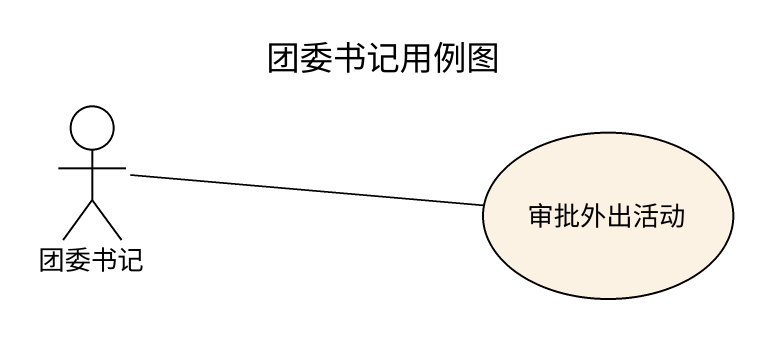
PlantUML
@startuml
title 团委书记用例图
actor 团委书记
usecase 审批外出活动
团委书记 -right- 审批外出活动
@enduml
